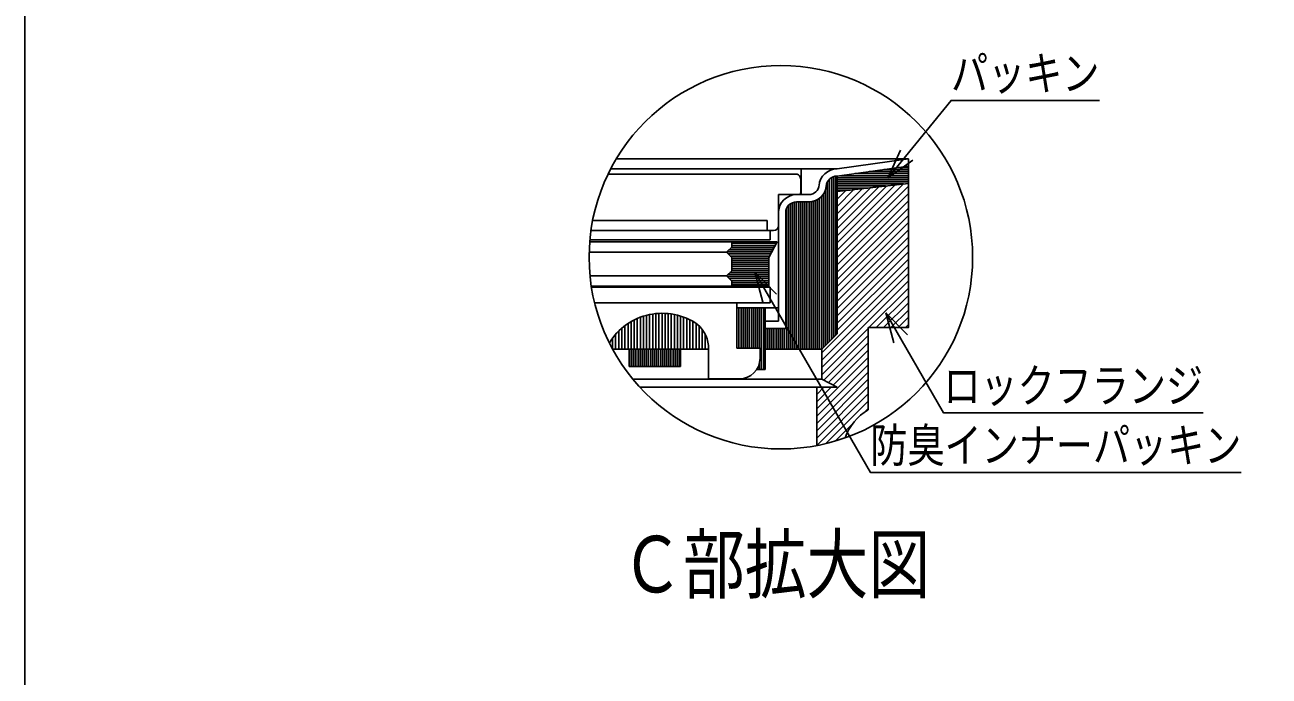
# Model space of a CAD drawing. Units: millimetres, scale not verified. Extents: x -819 to 819, y -558 to 522.
# Drawn here: x -819 to -335.9, y -164 to 89 of the extents above; entities that cross this region are included whole.
import ezdxf
from ezdxf.enums import TextEntityAlignment as Align

# ---------------------------------------------------------------- set-up
doc = ezdxf.new("R2010")
doc.units = ezdxf.units.MM
doc.header["$LTSCALE"] = 6
for name, color, linetype in [('0-7_枠細線', 5, 'Continuous'), ('0-8_枠中線', 5, 'Continuous'), ('0-A_極細1', 7, 'Continuous'), ('0-D_寸法1', 7, 'Continuous')]:
    doc.layers.add(name, color=color, linetype=linetype)
doc.styles.add('ＭＳ ゴシック', font='')
doc.styles.get('ＭＳ ゴシック').set_extended_font_data('MS Gothic')

msp = doc.modelspace()

# ---------------------------------------------------------------- linework, layer by layer
at = {"layer": '0-8_枠中線'}
msp.add_lwpolyline([(-819, -558), (-819, 522), (819, 522), (819, -558)], close=True, dxfattribs=at)
at = {"layer": '0-A_極細1'}
for p, q in [((-589.328, 37.01), (-475.96, 37.01)), ((-503.644, 33.067), (-475.96, 37.01)), ((-503.644, 30.238), (-475.96, 34.181)), ((-475.96, 34.238), (-475.96, 37.01)), ((-475.96, -26.341), (-475.96, 36.953)), ((-592.533, 31.067), (-519.76, 31.067)), ((-591.532, 33.067), (-503.644, 33.067)), ((-517.76, 23.867), (-517.76, 29.067)), ((-517.56, 23.067), (-517.56, 33.067)), ((-506.528, -33.901), (-506.528, 29.12)), ((-505.728, -33.101), (-505.728, 29.713)), ((-504.928, -32.301), (-504.928, 30.066)), ((-504.128, -31.501), (-504.128, 30.239)), ((-503.644, -31.017), (-503.644, 30.267)), ((-503.644, 29.62), (-475.96, 29.62)), ((-502.369, 30.42), (-475.96, 30.42)), ((-496.753, 31.22), (-475.96, 31.22)), ((-491.136, 32.02), (-475.96, 32.02)), ((-485.519, 32.82), (-475.96, 32.82)), ((-479.902, 33.62), (-475.96, 33.62)), ((-508.128, -35.501), (-508.128, 24.966)), ((-507.328, -34.701), (-507.328, 28.084)), ((-503.644, 28.82), (-475.96, 28.82)), ((-503.644, 28.02), (-475.96, 28.02)), ((-475.96, 27.438), (-503.644, 24.238)), ((-503.644, 27.22), (-477.85, 27.22)), ((-503.644, 1.46), (-477.889, 27.215)), ((-503.644, 4.289), (-481.088, 26.846)), ((-503.644, 7.117), (-484.286, 26.476)), ((-503.644, 26.42), (-484.771, 26.42)), ((-503.644, -1.368), (-475.96, 26.316)), ((-503.644, 9.946), (-487.484, 26.106)), ((-503.644, 12.774), (-490.682, 25.737)), ((-503.644, 25.62), (-491.692, 25.62)), ((-503.644, 15.603), (-493.88, 25.367)), ((-503.644, 18.431), (-497.078, 24.997)), ((-503.644, 24.82), (-498.613, 24.82)), ((-503.644, 21.259), (-500.276, 24.628)), ((-503.644, 24.088), (-503.474, 24.258)), ((-521.728, -36.933), (-521.728, 19.536)), ((-520.928, -36.933), (-520.928, 19.963)), ((-520.128, -36.933), (-520.128, 20.196)), ((-514.596, 23.067), (-519.36, 23.067)), ((-514.596, 20.267), (-519.36, 20.267)), ((-519.328, -36.933), (-519.328, 20.267)), ((-518.528, -36.933), (-518.528, 20.267)), ((-517.728, -36.933), (-517.728, 20.267)), ((-516.928, -36.933), (-516.928, 20.267)), ((-516.128, -36.933), (-516.128, 20.267)), ((-515.328, -36.933), (-515.328, 20.267)), ((-514.528, -36.933), (-514.528, 20.267)), ((-513.728, -36.933), (-513.728, 20.322)), ((-512.928, -36.933), (-512.928, 20.474)), ((-512.128, -36.933), (-512.128, 20.73)), ((-511.328, -36.933), (-511.328, 21.103)), ((-510.528, -36.933), (-510.528, 21.617)), ((-509.728, -36.933), (-509.728, 22.318)), ((-508.928, -36.301), (-508.928, 23.309)), ((-503.644, -4.196), (-475.96, 23.488)), ((-503.644, -7.025), (-475.96, 20.659)), ((-526.36, -26.133), (-526.36, 16.067)), ((-523.56, -28.933), (-523.56, 16.067)), ((-523.328, -36.933), (-523.328, 17.444)), ((-522.528, -36.933), (-522.528, 18.824)), ((-503.644, -9.853), (-475.96, 17.831)), ((-503.644, -12.682), (-475.96, 15.002)), ((-598.528, 13.067), (-530.76, 13.067)), ((-530.76, 9.067), (-530.76, 13.067)), ((-503.644, -15.51), (-475.96, 12.174)), ((-529.56, 5.47), (-599.615, 5.47)), ((-599.2, 9.067), (-528.36, 9.067)), ((-529.56, 5.47), (-529.56, 9.067)), ((-503.644, -18.339), (-475.96, 9.345)), ((-503.644, -21.167), (-475.96, 6.517)), ((-599.895, 0.691), (-546.56, 0.691)), ((-599.682, 4.691), (-526.96, 4.691)), ((-546.56, 0.691), (-544.56, 2.691)), ((-544.56, -1.309), (-546.56, 0.691)), ((-546.432, 0.82), (-529.025, 0.82)), ((-545.889, 0.02), (-529.452, 0.02)), ((-545.632, 1.62), (-528.598, 1.62)), ((-544.832, 2.42), (-528.172, 2.42)), ((-544.56, 4.691), (-544.56, 2.691)), ((-544.56, 4.02), (-527.318, 4.02)), ((-544.56, 3.22), (-527.745, 3.22)), ((-530.16, -1.309), (-526.96, 4.691)), ((-503.644, -23.995), (-475.96, 3.689)), ((-503.644, -26.824), (-475.96, 0.86)), ((-545.089, -0.78), (-529.878, -0.78)), ((-544.56, -1.309), (-544.56, -6.509)), ((-544.56, -1.58), (-530.16, -1.58)), ((-544.56, -2.38), (-530.16, -2.38)), ((-544.56, -3.18), (-530.16, -3.18)), ((-544.56, -3.98), (-530.16, -3.98)), ((-544.56, -4.78), (-530.16, -4.78)), ((-530.16, -1.309), (-530.16, -12.509)), ((-509.56, -38.397), (-475.96, -4.797)), ((-503.644, -29.652), (-475.96, -1.968)), ((-599.568, -8.509), (-546.56, -8.509)), ((-546.289, -8.78), (-530.16, -8.78)), ((-546.032, -7.98), (-530.16, -7.98)), ((-545.489, -9.58), (-530.16, -9.58)), ((-545.232, -7.18), (-530.16, -7.18)), ((-544.56, -5.58), (-530.16, -5.58)), ((-544.56, -6.38), (-530.16, -6.38)), ((-509.56, -41.225), (-475.96, -7.625)), ((-599.067, -12.509), (-530.16, -12.509)), ((-529.56, -12.93), (-599.002, -12.93)), ((-544.689, -10.38), (-530.16, -10.38)), ((-544.56, -10.509), (-544.56, -12.509)), ((-544.56, -11.18), (-530.16, -11.18)), ((-544.56, -11.98), (-530.16, -11.98)), ((-529.56, -18.93), (-529.56, -12.93)), ((-509.56, -44.054), (-475.96, -10.454)), ((-491.24, -28.562), (-475.96, -13.282)), ((-542.56, -18.93), (-597.796, -18.93)), ((-529.56, -18.93), (-542.56, -18.93)), ((-542.56, -36.53), (-542.56, -18.93)), ((-488.412, -28.562), (-475.96, -16.11)), ((-485.583, -28.562), (-475.96, -18.939)), ((-578.812, -36.933), (-578.812, -24.155)), ((-577.612, -36.933), (-577.612, -23.809)), ((-576.412, -36.933), (-576.412, -23.529)), ((-575.212, -36.933), (-575.212, -23.313)), ((-574.012, -36.933), (-574.012, -23.159)), ((-572.812, -36.933), (-572.812, -23.066)), ((-571.612, -36.933), (-571.612, -23.033)), ((-570.412, -36.933), (-570.412, -23.061)), ((-569.212, -36.933), (-569.212, -23.148)), ((-568.012, -36.933), (-568.012, -23.297)), ((-566.812, -36.933), (-566.812, -23.508)), ((-565.612, -36.933), (-565.612, -23.782)), ((-564.412, -36.933), (-564.412, -24.122)), ((-542.56, -20.933), (-526.36, -20.933)), ((-542.528, -36.53), (-542.528, -20.933)), ((-541.728, -36.53), (-541.728, -20.933)), ((-540.928, -36.53), (-540.928, -20.933)), ((-540.128, -36.53), (-540.128, -20.933)), ((-539.328, -36.53), (-539.328, -20.933)), ((-538.528, -36.53), (-538.528, -20.933)), ((-537.728, -36.53), (-537.728, -20.933)), ((-536.928, -36.53), (-536.928, -20.933)), ((-536.128, -36.53), (-536.128, -20.933)), ((-535.328, -36.53), (-535.328, -20.933)), ((-534.528, -36.53), (-534.528, -20.933)), ((-533.728, -36.53), (-533.728, -20.933)), ((-532.928, -44.933), (-532.928, -20.933)), ((-532.128, -44.933), (-532.128, -20.933)), ((-531.56, -44.933), (-531.56, -20.933)), ((-482.755, -28.562), (-475.96, -21.767)), ((-587.212, -36.933), (-587.212, -28.839)), ((-586.012, -36.933), (-586.012, -27.872)), ((-584.812, -36.933), (-584.812, -27.024)), ((-583.612, -36.933), (-583.612, -26.279)), ((-582.412, -36.933), (-582.412, -25.627)), ((-581.212, -36.933), (-581.212, -25.06)), ((-580.012, -36.933), (-580.012, -24.571)), ((-563.212, -36.933), (-563.212, -24.532)), ((-562.012, -36.933), (-562.012, -25.014)), ((-560.812, -36.933), (-560.812, -25.575)), ((-559.612, -36.933), (-559.612, -26.219)), ((-558.412, -36.933), (-558.412, -26.955)), ((-557.212, -36.933), (-557.212, -27.91)), ((-531.56, -26.133), (-526.36, -26.133)), ((-531.56, -28.933), (-523.56, -28.933)), ((-531.328, -36.933), (-531.328, -28.933)), ((-530.528, -36.933), (-530.528, -28.933)), ((-529.728, -36.933), (-529.728, -28.933)), ((-528.928, -36.933), (-528.928, -28.933)), ((-528.128, -36.933), (-528.128, -28.933)), ((-527.328, -36.933), (-527.328, -28.933)), ((-526.528, -36.933), (-526.528, -28.933)), ((-525.728, -36.933), (-525.728, -28.933)), ((-524.928, -36.933), (-524.928, -28.933)), ((-524.128, -36.933), (-524.128, -28.933)), ((-509.56, -46.882), (-491.56, -28.882)), ((-491.56, -60.562), (-491.56, -28.562)), ((-479.926, -28.562), (-475.96, -24.596)), ((-477.098, -28.562), (-475.96, -27.424)), ((-590.812, -36.933), (-590.812, -32.703)), ((-589.612, -36.933), (-589.612, -31.218)), ((-588.412, -36.933), (-588.412, -29.945)), ((-556.012, -36.933), (-556.012, -29.262)), ((-554.812, -36.933), (-554.812, -31.194)), ((-503.644, -31.017), (-509.56, -36.933)), ((-508.815, -48.965), (-491.56, -31.71)), ((-592.012, -34.663), (-592.012, -34.475)), ((-590.824, -36.933), (-553.56, -36.933)), ((-584.415, -43.733), (-584.415, -36.933)), ((-584.128, -43.733), (-584.128, -36.933)), ((-583.328, -43.733), (-583.328, -36.933)), ((-582.528, -43.733), (-582.528, -36.933)), ((-581.728, -43.733), (-581.728, -36.933)), ((-580.928, -43.733), (-580.928, -36.933)), ((-580.128, -43.733), (-580.128, -36.933)), ((-579.328, -43.733), (-579.328, -36.933)), ((-578.528, -43.733), (-578.528, -36.933)), ((-577.728, -43.733), (-577.728, -36.933)), ((-576.928, -43.733), (-576.928, -36.933)), ((-576.128, -43.733), (-576.128, -36.933)), ((-575.328, -43.733), (-575.328, -36.933)), ((-574.528, -43.733), (-574.528, -36.933)), ((-573.728, -43.733), (-573.728, -36.933)), ((-572.928, -43.733), (-572.928, -36.933)), ((-572.128, -43.733), (-572.128, -36.933)), ((-571.328, -43.733), (-571.328, -36.933)), ((-570.528, -43.733), (-570.528, -36.933)), ((-569.728, -43.733), (-569.728, -36.933)), ((-568.928, -43.733), (-568.928, -36.933)), ((-568.128, -43.733), (-568.128, -36.933)), ((-567.328, -43.733), (-567.328, -36.933)), ((-566.528, -43.733), (-566.528, -36.933)), ((-565.728, -43.733), (-565.728, -36.933)), ((-564.928, -43.733), (-564.928, -36.933)), ((-564.415, -43.733), (-564.415, -36.933)), ((-553.612, -36.933), (-553.612, -35.416)), ((-553.56, -48.53), (-553.56, -36.933)), ((-531.56, -36.933), (-509.56, -36.933)), ((-506.979, -49.958), (-491.56, -34.539)), ((-505.144, -50.951), (-491.56, -37.367)), ((-533.728, -44.933), (-533.728, -42.16)), ((-511.56, -60.196), (-491.56, -40.196)), ((-511.56, -63.024), (-491.56, -43.024)), ((-584.415, -43.733), (-564.415, -43.733)), ((-534.881, -44.933), (-531.56, -44.933)), ((-534.528, -44.933), (-534.528, -44.344)), ((-511.56, -65.853), (-491.56, -45.853)), ((-582.973, -48.562), (-509.56, -48.562)), ((-580.185, -51.762), (-503.644, -51.762)), ((-541.56, -48.53), (-553.56, -48.53)), ((-511.56, -68.681), (-491.56, -48.681)), ((-511.56, -71.509), (-491.56, -51.509)), ((-511.56, -74.421), (-511.56, -51.762)), ((-511.56, -57.367), (-505.955, -51.762)), ((-511.56, -54.539), (-508.783, -51.762)), ((-511.56, -74.338), (-491.56, -54.338)), ((-508.063, -73.669), (-491.56, -57.166)), ((-493.144, -61.578), (-491.56, -59.995)), ((-504.194, -72.628), (-497.865, -66.299))]:
    msp.add_line(p, q, dxfattribs=at)
for points in [[(-526.36, 11.067), (-526.36, 23.067), (-518.56, 23.067)], [(-544.56, -10.509), (-546.56, -8.509), (-544.56, -6.509)], [(-491.56, -28.562), (-475.96, -28.562), (-475.96, -26.341)], [(-533.56, -40.53), (-533.56, -36.53), (-542.56, -36.53)], [(-503.644, -51.762), (-509.56, -48.562), (-509.56, -36.933)]]:
    msp.add_lwpolyline(points, dxfattribs=at)
msp.add_circle((-525.46, -1.269), 74.461, dxfattribs=at)
for centre, radius, start, end in [((-519.76, 29.067), 2, 24.05455, 90), ((-519.76, 29.067), 2, 0, 24.05455), ((-503.644, 26.067), 7, 90, 175.84901), ((-503.644, 26.067), 4.2, 90, 175.84901), ((-514.596, 27.067), 4, 270, 356.64911), ((-514.596, 27.067), 6.8, 270, 356.64911), ((-519.36, 16.067), 7, 90, 180), ((-519.36, 16.067), 4.2, 90, 180), ((-518.56, 23.867), 0.8, 270, 360), ((-528.36, 11.067), 2, 270, 360), ((-571.56, -47.033), 24, 55.16629, 148.68485), ((-565.56, -36.53), 12, 358.0749, 50.0295), ((-541.56, -40.53), 8, 270, 360), ((-481.56, -77.882), 20, 120, 161.13979)]:
    msp.add_arc(centre, radius, start, end, dxfattribs=at)
at = {"layer": '0-D_寸法1'}
for p, q in [((-483.934, 29.442), (-479.036, 40.397)), ((-483.934, 29.442), (-474.215, 36.48)), ((-535.578, -7.093), (-527.093, -15.578)), ((-535.578, -7.093), (-532.473, -18.684)), ((-484.758, -22.861), (-476.273, -31.346)), ((-484.758, -22.861), (-481.652, -34.452))]:
    msp.add_line(p, q, dxfattribs=at)
for points in [[(-483.934, 29.442), (-459.385, 59.66), (-401.785, 59.66)], [(-535.578, -7.093), (-490.692, -84.839), (-346.692, -84.839)], [(-484.758, -22.861), (-462.351, -61.668), (-361.551, -61.668)]]:
    msp.add_lwpolyline(points, dxfattribs=at)

# ---------------------------------------------------------------- texts
at = {"layer": '0-7_枠細線', "style": 'ＭＳ ゴシック', "width": 0.8}
msp.add_text('Ｃ部拡大図', height=21.99, dxfattribs=at).set_placement((-587.449, -138.074), align=Align.BOTTOM_LEFT)
at = {"layer": '0-D_寸法1', "style": 'ＭＳ ゴシック', "width": 0.8}
for s, p in [('パッキン', (-459.385, 59.66)), ('ロックフランジ', (-462.351, -61.668)), ('防臭インナーパッキン', (-490.692, -84.839))]:
    msp.add_text(s, height=13.2, dxfattribs=at).set_placement(p, align=Align.BOTTOM_LEFT)

doc.saveas('drawing.dxf')
